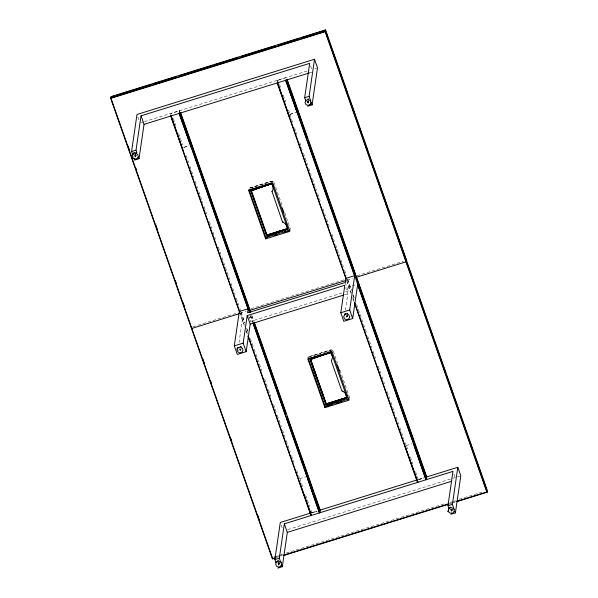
<?xml version="1.0" encoding="UTF-8"?>
<svg xmlns="http://www.w3.org/2000/svg" width="598" height="598" viewBox="0 0 598 598"><rect width="100%" height="100%" fill="white"/><g stroke="black" fill="none" stroke-linecap="round" stroke-linejoin="round"><path stroke-width="0.45" stroke-dasharray="2.99 2.24" d="M134.976 157.364L135.372 154.658M135.051 154.164L136.045 155.517L135.963 156.093L135.223 156.22M170.662 116.072L171.058 113.343M179.019 113.396L179.378 110.907M179.28 113.314L179.654 110.742L171.312 113.343M179.535 113.306L179.931 110.578M249.844 187.944L271.118 181.276L249.844 187.944A2.302 2.205 8.3 0 0 248.387 189.312M239.013 342.676L242.31 320.079L244.971 319.25M277.173 82.943L277.569 80.214M277.838 81.866L278.077 80.214M240.77 349.09L240.643 349.95L239.447 349.74M342.011 292.975L250.584 321.41L251.182 317.321L249.411 317.874M308.082 100.875L307.23 101.735L308.142 102.542L309.144 100.554M308.06 103.536L308.456 100.823M278.272 565.387L278.668 562.673M278.092 563.981L278.795 564.288L279.789 562.284M309.114 356.707L330.388 350.039A2.474 2.362 8.3 0 1 332.966 350.682M310.003 356.43L330.388 350.039M345.412 310.287L347.827 293.775L345.726 287.795M345.562 291.876L348.223 291.047L348.821 286.95L357.694 284.192M346.137 316.641L346.833 316.94L347.834 314.937M349.494 397.812A2.474 2.362 8.3 0 0 349.494 397.274L349.501 397.229M451.221 512.456L451.752 508.846M451.169 510.557L451.363 510.587A0.882 0.845 7.6 0 0 451.924 510.438L452.081 509.279M134.587 155.36L134.954 154.718L136.18 154.934L134.931 154.74A0.882 0.845 8.3 0 0 134.617 155.174M136.045 155.517L134.931 154.74L134.744 155.891L135.978 156.108L136.344 155.473M240.867 348.791L240.658 349.965L239.903 350.084M239.432 349.755L240.658 349.965L241.024 349.329M450.757 509.175L450.698 510.229L451.924 510.438L452.118 509.279L450.997 508.494M451.924 510.438L452.133 509.264L450.877 509.07L450.713 510.214L451.909 510.423L452.29 509.802M307.409 101.204L307.888 100.898M345.928 316.118L346.773 315.258L347.685 316.08L346.833 316.94L345.928 316.118L346.833 316.925L347.513 316.611M277.883 563.466L278.795 564.288L279.647 563.428L278.735 562.621M308.142 102.542L308.972 101.697L308.142 102.557L307.447 102.258M307.23 101.735L308.142 102.557L308.822 102.228M346.833 316.925L347.67 316.08M278.795 564.288L279.468 563.959M133.66 156.736L134.378 156.168M238.34 350.6L239.058 350.032M279.333 564.093L279.169 564.198A0.882 0.845 8.3 0 1 278.234 564.116M140.881 122.725L143.557 121.895M144.454 121.618L306.804 71.117M314.832 68.621L316.619 68.067M277.823 80.214L286.165 77.62M309.129 73.001L311.79 72.179M184.139 147.228L189.147 145.665M289.813 114.36L295.659 112.544M183.556 147.482L188.766 145.867M290.067 114.353L295.277 112.738M250.48 188.303L272.912 181.321M192.945 326.792L237.548 312.918M250.928 308.755L343.701 279.901M357.081 275.738L403.471 261.311M240.03 313.449L246.271 311.506M347.072 280.156L352.424 278.496M344.276 294.874L347.827 293.775M308.022 357.604L332.189 350.092M299.62 478.684L305.952 476.793M406.132 445.555L411.97 443.738M311.356 512.822L316.865 511.111M418.555 479.484L424.079 477.765M311.61 512.822L316.619 511.268M418.959 479.439L423.96 477.884M317.075 511.208L311.864 512.822L310.945 510.199M418.376 479.693L423.586 478.079M287.75 529.634L459.914 476.09M273.772 556.925L280.014 554.981M280.903 554.705L282.69 554.144M286.255 553.038L445.929 503.374M459.309 499.21L484.29 491.444M276.209 556.544L277.988 555.99M278.877 555.706L282.443 554.6M450.002 502.484L451.789 501.931M452.679 501.655L456.244 500.548M276.246 557.456L279.812 556.342M280.709 556.065L282.488 555.512M449.3 503.628L452.865 502.522M453.762 502.245L455.541 501.685M451.587 503.299L456.042 501.909M306.333 101.824L306.774 101.772M451.363 510.587L451.557 510.58A0.882 0.845 8.3 0 0 452.26 509.989M308.635 101.047L308.284 100.89A0.882 0.845 8.3 0 1 308.635 101.047L308.785 101.174M239.611 348.597L240.732 349.382M278.07 562.314L278.96 563.122M310.579 65.922L311.775 69.338M453.875 473.945L455.37 478.213M279.617 84.587L280.537 87.218M283.303 95.097L285.762 102.101M288.535 109.98L289.454 112.603M406.692 446.429L407.612 449.053M410.385 456.932L412.844 463.936M415.61 471.815L418.069 478.819M289.873 114.532L293.274 124.212M294.508 127.725L296.982 134.767M299.762 142.69L302.237 149.724M303.47 153.245L307.492 164.682M308.725 168.202L311.199 175.244M312.433 178.765L316.454 190.201M317.688 193.722L320.162 200.764M322.942 208.68L325.417 215.721M326.65 219.242L329.124 226.283M331.905 234.199L334.379 241.241M335.613 244.761L339.627 256.198M340.867 259.719L343.334 266.753M344.575 270.274L346.429 275.558M347.662 279.072L351.37 289.634M353.224 294.911L354.465 298.432M356.625 304.591L366.514 332.75M367.748 336.27L371.769 347.707M373.003 351.228L375.477 358.269M378.257 366.185L380.732 373.227M381.965 376.747L384.439 383.789M387.22 391.705L389.694 398.746M390.928 402.267L394.942 413.704M396.182 417.225L398.649 424.259M399.89 427.779L403.904 439.224M405.145 442.737L406.072 445.383M347.715 279.954L351.43 290.516M352.97 294.911L354.21 298.432M346.982 280.761L351.31 293.08M352.85 297.475L354.091 300.996M346.705 280.925L351.026 293.244M352.88 298.522L353.807 301.16M345.225 282.51L348.223 291.047M274.026 182.397L282.891 207.633M284.73 212.798L290.232 228.458A2.474 2.362 8.3 0 1 290.232 228.997M333.303 351.116L337.578 363.345M340.03 370.252L349.494 397.274M251.937 315.602L254.098 321.761M251.661 315.766L253.515 321.044M250.584 315.609L252.775 321.851M250.36 315.692L252.52 321.851M248.79 316.29L250.584 321.41M173.413 118.591L175.872 125.595M178.638 133.474L182.637 144.858M299.875 478.677L302.947 487.437M305.713 495.316L309.712 506.693M186.142 155.577L188.617 162.619M189.858 166.139L193.872 177.576M195.105 181.097L197.579 188.131M198.813 191.652L202.834 203.096M204.068 206.609L206.542 213.65M209.322 221.574L211.797 228.608M213.03 232.129L215.504 239.17M218.285 247.086L220.759 254.128M221.993 257.648L229.722 279.647M230.955 283.168L234.969 294.605M236.21 298.125L238.677 305.167M239.918 308.68L240.845 311.326M241.151 312.201L244.859 322.763M246.712 328.04L247.953 331.561M250.42 338.603L253.821 348.283M254.128 349.157L259.076 363.24M259.382 364.115L261.857 371.156M264.637 379.08L267.112 386.114M268.345 389.634L270.819 396.676M273.6 404.592L276.074 411.633M277.308 415.154L281.329 426.591M282.562 430.112L285.037 437.153M286.27 440.674L290.284 452.11M291.525 455.631L293.992 462.673M296.78 470.589L299.247 477.63M240.897 312.201L244.604 322.763M246.772 328.922L247.699 331.561M240.157 313.008L244.485 325.327M246.339 330.604L247.579 334.125M239.312 311.543L244.515 326.373M246.062 330.769L247.295 334.289M137.891 117.029L139.095 120.445M281.187 525.051L282.69 529.32M278.817 562.045L278.877 563.697M136.314 155.659A0.882 0.845 8.3 0 1 135.417 156.257M308.688 102.363A0.882 0.845 8.3 0 1 307.589 102.385M240.994 349.516A0.882 0.845 8.3 0 1 240.097 350.114M347.378 316.746A0.882 0.845 8.3 0 1 346.279 316.768M307.656 358.082A2.302 2.205 8.3 0 1 307.88 357.604M308.209 357.2A2.302 2.205 8.3 0 1 309.121 356.655M330.38 350.092A2.474 2.362 8.3 0 1 332.959 350.734M271.111 181.329A2.474 2.362 8.3 0 1 273.264 181.62"/><path stroke-width="0.9" d="M275.117 558.181L272.441 559.018L110.563 98.072L110.757 96.704L325.559 29.9L487.437 490.846L487.243 492.206L456.939 501.632M132.487 154.105L131.582 151.541L136.994 114.465L314.511 59.254L317.508 67.791L312.104 104.867L307.664 106.25M136.92 152.722L136.023 150.165L141.031 115.818L309.674 63.366L304.666 97.713L305.563 100.27M133.982 158.373L134.58 160.077L139.02 158.702L144.036 124.354L141.031 115.818M191.704 327.181L191.502 328.541L239.133 313.726M266.775 235.216L250.943 190.53L251.182 189.94L271.597 183.586L251.653 190.762L251.07 190.784L251.138 189.917L267.104 235.365L287.518 229.019L285.739 223.988M234.296 345.891L239.312 311.543L248.185 308.785L247.587 312.874L345.225 282.51L345.823 278.414L354.696 275.656L349.688 310.003L352.685 318.54L343.805 321.298L340.808 312.761L344.829 285.239L247.191 315.602L243.177 343.132L246.174 351.669L237.294 354.427L234.296 345.891L243.177 343.132M246.174 351.669L250.188 324.138L247.191 315.602M271.582 183.78L252.072 189.76M271.739 183.108L250.472 189.723L266.663 235.836L287.937 229.176L271.746 183.063M265.647 238.871L248.551 190.201L272.718 182.689L289.806 231.359L265.647 238.871L265.848 237.511L249.06 189.708M287.503 229.109L266.992 236.113L267.059 235.246L287.421 228.675L267.014 234.984L287.421 228.675M267.291 237.623L267.299 237.57A2.302 2.205 8.3 0 1 265.22 237.249M285.732 224.026L282.391 221.641L271.97 191.397M310.302 99.746L309.106 96.33L314.511 59.254M487.243 492.206L325.357 31.26L325.559 29.9M275.783 562.127L274.878 559.564L280.29 522.488L310.616 513.054M280.514 561.597L279.318 558.181L284.327 523.833L452.97 471.381L447.962 505.729L448.859 508.293M310.429 359.084L326.06 404.016L310.28 359.555L310.564 358.987M277.876 568.1L282.316 566.717L287.324 532.37L284.327 523.833M330.866 352.581L310.422 358.718L310.355 359.585L330.836 352.372L332.533 357.283M324.916 407.642L307.828 358.972L331.987 351.46L349.083 400.129L324.916 407.642L325.118 406.281L308.329 358.479M325.932 404.607L309.742 358.494L331.015 351.826L347.199 397.991L325.932 404.607L328.601 403.725M325.932 404.054L346.713 397.438L346.294 398.216L326.852 404.891L326.231 404.794L346.743 397.79M326.261 403.747L326.381 404.166L310.489 358.852M326.276 404.913L326.344 404.046L346.788 397.909M352.685 318.54L357.694 284.192M345.016 392.826L341.675 390.442L331.367 361.028L332.533 357.245M347.199 397.991L331.262 402.903M347.827 399.77L347.834 399.726A2.474 2.362 8.3 0 0 348.342 399.501M453.598 507.769L452.402 504.353L457.806 467.277L425.694 477.264M450.959 514.265L455.399 512.89L460.804 475.814L457.806 467.277M271.963 191.442C273.936 190.134 273.151 182.861 271.051 183.967L250.996 190.755M305.436 100.389L305.66 99.821M275.865 562.681L276.089 562.12M132.165 155.144L132.599 154.493M132.838 154.127L133.511 153.11M236.845 349L237.279 348.35M237.518 347.984L237.855 347.475M448.545 508.823L449.457 507.44L450.69 507.186M287.459 228.989L266.992 236.113M252.341 189.917L253.47 189.566M252.378 190.037L253.507 189.686M268.838 235.358L268.263 235.246L269.429 235.014M268.3 235.365L268.891 235.014M269.384 234.894L268.263 235.246M311.655 358.807L312.791 358.486M312.747 358.366L311.625 358.718M327.584 404.166L328.698 403.785M328.668 403.695L327.54 404.046M310.31 359.465L330.821 352.461L310.467 358.837M309.742 104.515L310.482 104.202M344.351 314.212L345.083 313.898M345.502 313.726L346.078 313.479M276.881 561.313L277.457 561.066M280.395 566.246L281.135 565.932M112.125 96.659L114.801 95.829M116.588 95.276L151.376 84.453M153.163 83.899L176.35 76.686M179.923 75.572L212.925 65.309M214.712 64.756L237.907 57.543M241.472 56.429L274.475 46.166M278.048 45.059L299.456 38.399M301.235 37.846L325.319 30.349M110.563 98.072L325.357 31.26M144.036 124.354L309.129 73.001M131.582 151.541L136.023 150.165M304.666 97.713L309.106 96.33M182.928 150.046L171.207 115.825M191.27 147.452L179.019 113.396M289.439 116.924L277.719 82.696M297.782 114.33L285.53 80.267M252.139 189.88L271.671 183.765M265.848 237.511L290.008 229.998M274.385 235.365L277.046 234.543M284.125 232.383L288.565 230.955M249.837 310.399L346.175 280.432M355.989 277.382L406.296 261.737L406.498 260.369L388.252 209.539M250.188 324.138L343.387 295.15M340.808 312.761L349.688 310.003M330.956 352.566L310.459 358.74M310.369 359.136L326.06 404.016M326.291 403.822L346.705 397.476L345.016 392.789M327.27 403.889L346.743 397.61M325.118 406.281L349.277 398.761M326.56 406.386L332.772 404.405M336.308 403.358L342.519 401.378M299.247 481.248L311.506 515.304M307.589 478.647L319.31 512.875M405.758 448.119L418.017 482.182M414.1 445.525L425.821 479.753M319.541 510.281L416.776 480.037M287.324 532.37L451.535 481.3M275.357 557.732L272.681 558.562L111.034 98.304L325.125 31.716L486.765 491.975L456.438 501.408M283.385 555.236L448.41 503.905M284.028 555.407L448.919 504.129M274.878 559.564L279.318 558.181M447.962 505.729L452.402 504.353M133.803 152.542L134.528 152.341M135.185 152.767L136.508 152.931M240.037 346.586L240.65 346.459M277.891 560.333L278.571 560.251M307.963 98.849L308.553 99.074M347.244 313.457L347.834 313.673M241.188 346.788L241.727 347.117M342.108 391.174L342.804 391.69M282.398 221.604L282.832 222.336M310.586 100.285L310.848 100.838M281.239 562.015L281.501 562.569M447.596 511.043L447.902 511.701M325.633 31.231L327.794 37.382M330.26 44.409L347.535 93.594M349.382 98.864L367.277 149.806M369.123 155.076L387.018 206.026M407.993 265.751L425.888 316.693M427.122 320.214L433.595 338.655M434.522 341.294L445.63 372.913M446.863 376.426L453.344 394.874M454.263 397.506L465.371 429.125M465.992 430.881L473.085 451.086M474.012 453.718L485.113 485.344M485.733 487.101L486.652 489.732M311.207 102.303L312.104 104.867M454.801 511.178L455.399 512.89M287.062 79.213L426.74 476.935L426.344 479.663L286.046 80.184M286.786 79.37L307.492 138.332M308.419 140.971L409.159 427.824M409.78 429.588L426.464 477.099L426.09 479.663L357.484 284.327M289.582 88.287L291.734 94.417M285.792 80.184L354.704 276.403M277.45 82.778L346.362 278.997M354.704 302.76L417.748 482.265M277.173 82.943L346.085 279.161M354.427 302.924L417.471 482.429M282.376 208.268L283.901 212.611M337.377 364.87L339.514 370.954M180.551 112.342L250.704 312.081M254.412 322.643L320.229 510.064L319.833 512.792L253.081 322.733M180.888 114.248L250.42 312.246M254.442 323.69L259.076 336.883M259.696 338.647L285.964 413.435M287.197 416.955L313.494 491.848M314.114 493.597L319.952 510.229L319.579 512.792L252.827 322.733M185.53 128.421L188.295 136.299M179.535 113.306L249.388 312.201M179.28 113.314L248.192 309.532M170.938 115.907L239.85 312.126M248.192 335.889L311.237 515.386M170.662 116.072L239.574 312.291M247.916 336.054L310.96 515.551M138.422 156.99L139.02 158.702M281.718 565.013L282.316 566.717M128.062 145.972L129.602 150.367M135.783 167.963L136.71 170.602M155.555 224.257L157.715 230.417M175.326 280.559L176.253 283.198M183.048 302.551L184.595 306.946M202.819 358.845L204.367 363.248M210.548 380.836L211.475 383.475M230.32 437.138L231.86 441.533M257.813 515.424L259.36 519.826M454.203 508.838L454.345 509.429M325.491 406.416A2.302 2.205 8.3 0 1 324.49 406.012M289.866 229.998A2.474 2.362 8.3 0 1 289.514 230.409M305.795 100.479L304.987 102.542L305.944 104.56L308.105 105.368L310.205 104.478L311.02 102.422L310.063 100.397L307.903 99.589L305.795 100.479M344.493 314.862L343.678 316.925L344.635 318.951L346.795 319.751L348.896 318.861L349.71 316.805L348.754 314.78L346.593 313.972L344.493 314.862M276.448 562.21L275.641 564.265L276.59 566.291L278.75 567.098L280.858 566.209L281.665 564.146L280.716 562.12L278.548 561.32L276.448 562.21M133.608 153.798L132.382 155.659L132.898 157.82L134.849 159.016L137.099 158.552L138.325 156.698L137.809 154.531L135.858 153.335L133.608 153.798M238.288 347.662L237.062 349.516L237.578 351.676L239.529 352.88L241.786 352.409L243.012 350.555L242.496 348.395L240.538 347.191L238.288 347.662M449.554 508.136L448.328 509.989L448.844 512.15L450.795 513.353L453.052 512.882L454.278 511.028L453.762 508.868L451.804 507.665L449.554 508.136"/></g></svg>
